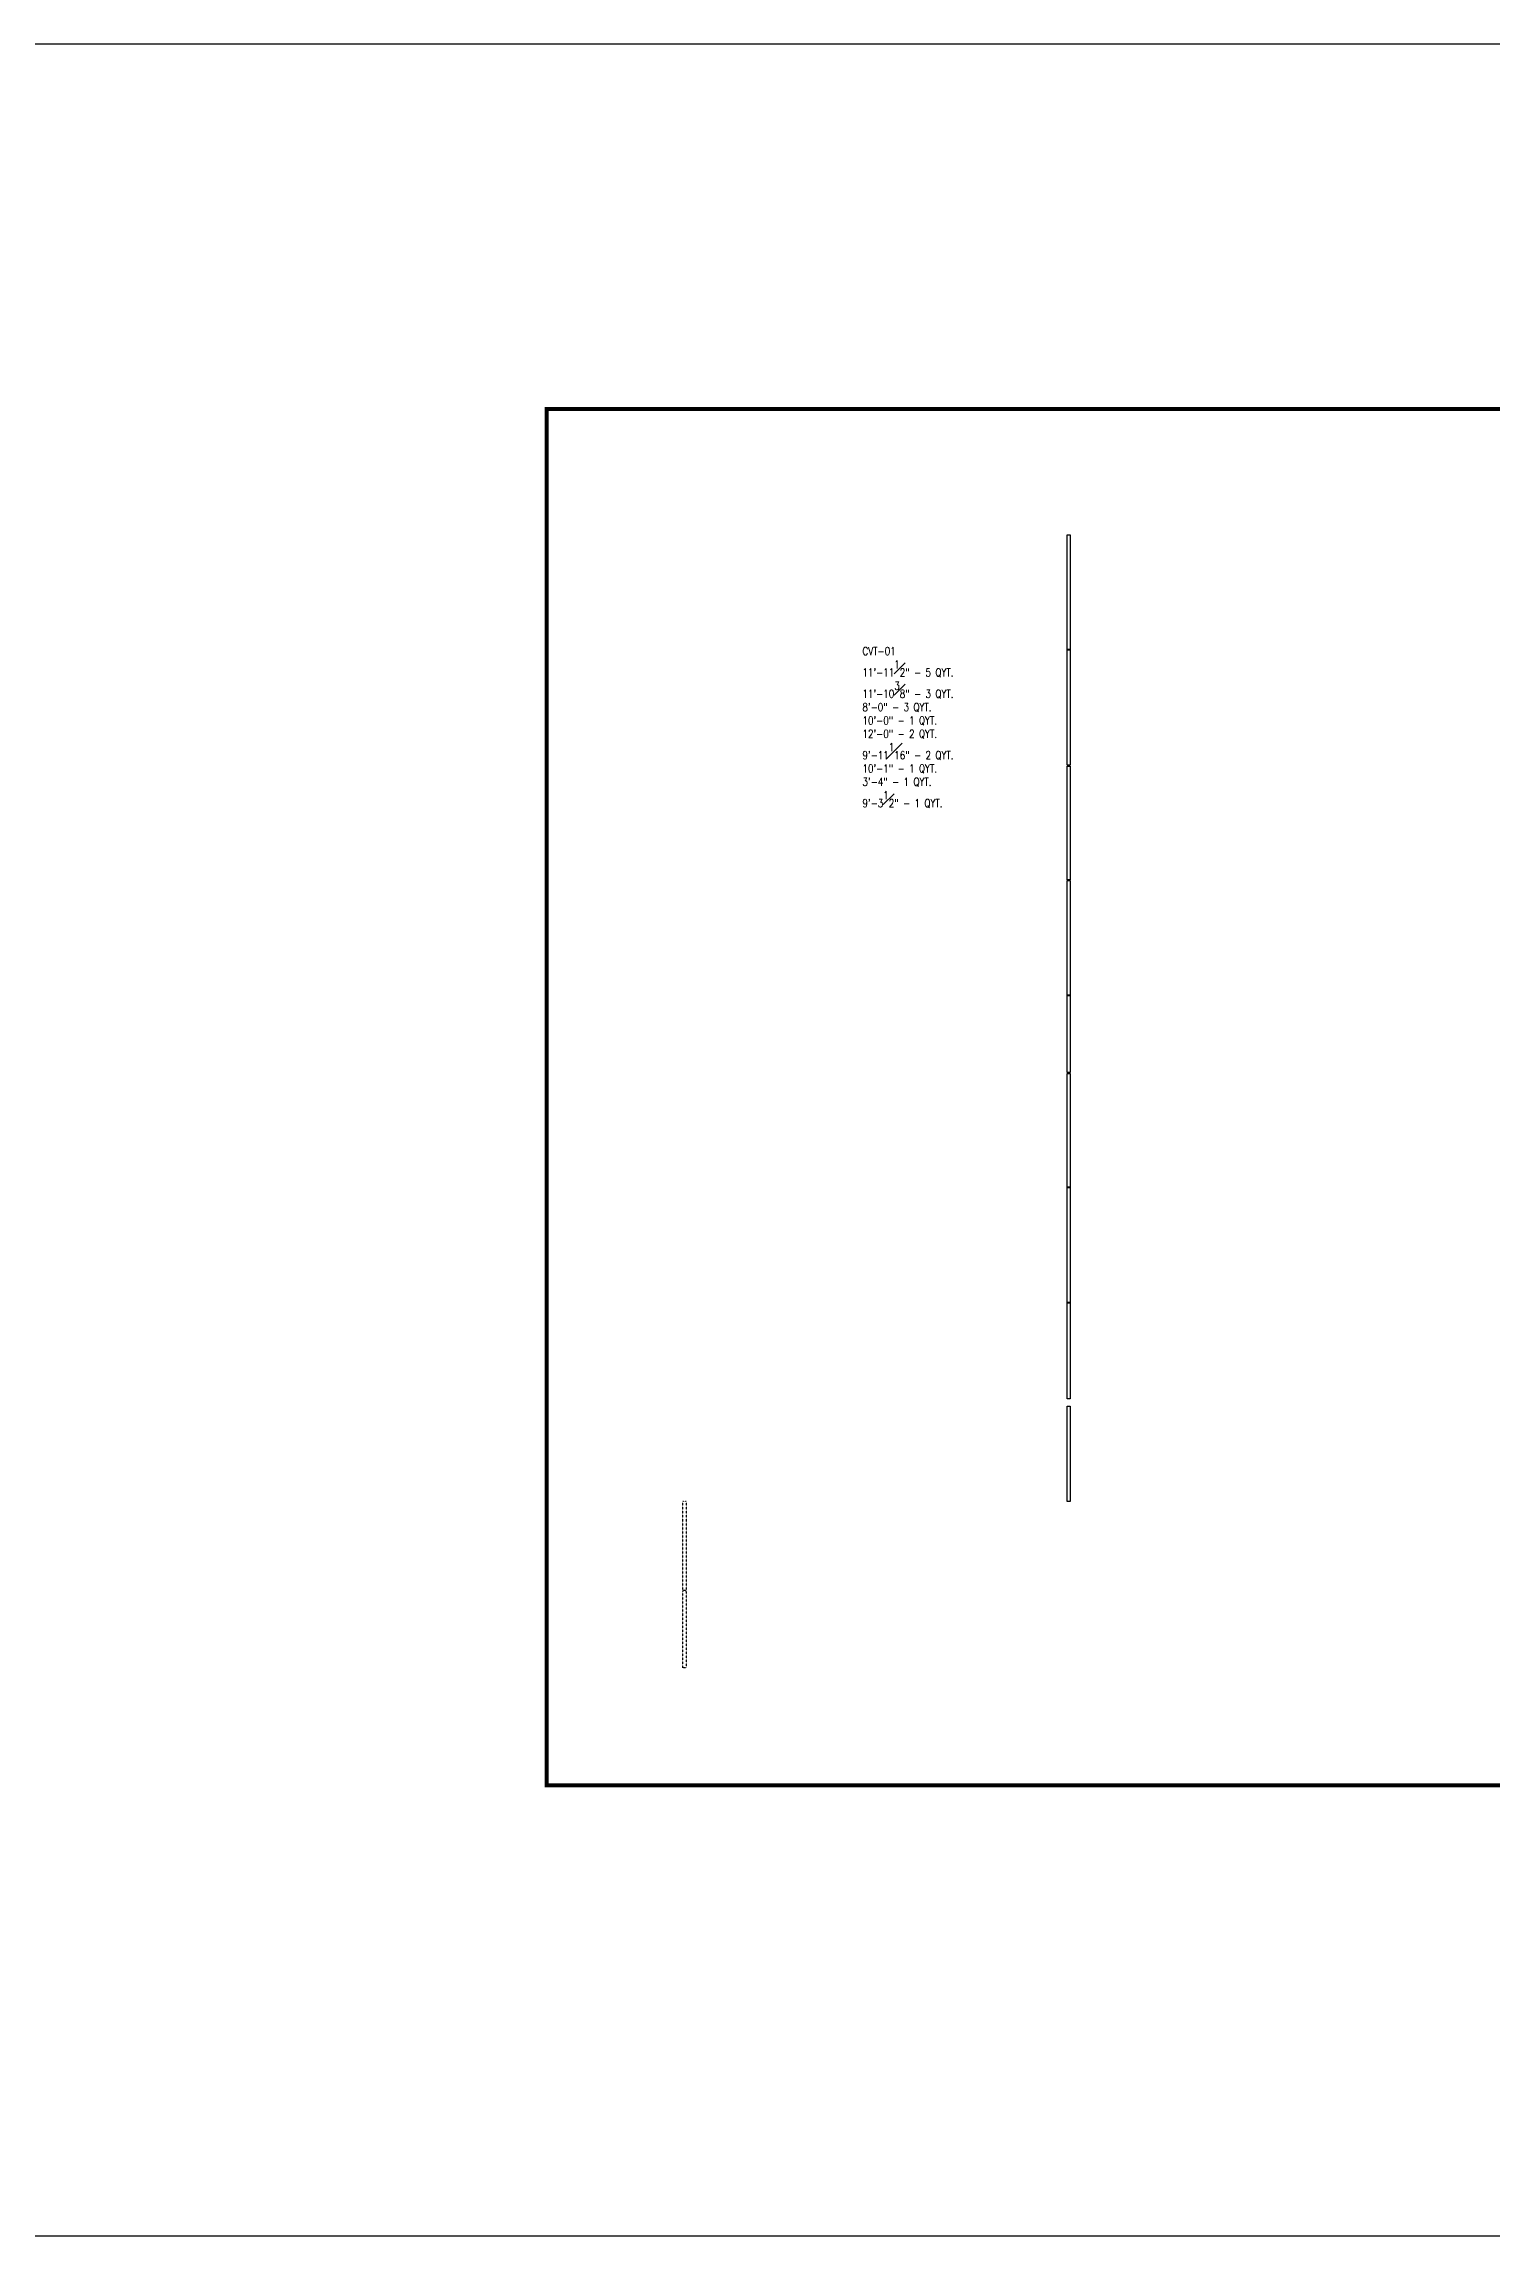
# Model space of a CAD drawing. Header units: inches. Extents: x 0 to 14480, y -2602 to 2880.
# Drawn here: x 3618 to 5427, y 0 to 2740 of the extents above; entities that cross this region are included whole.
import ezdxf

# ---------------------------------------------------------------- set-up
doc = ezdxf.new("R2010")
doc.units = ezdxf.units.IN
doc.header["$MEASUREMENT"] = 0
doc.linetypes.add('NBK_Hidden', pattern=[0.125, 0.083333, -0.041667])
doc.layers.add('!Extrusion', color=140, linetype='Continuous', lineweight=25)
doc.styles.add('Romans', font='romans.shx', dxfattribs={"width": 0.8})

# ---------------------------------------------------------------- blocks, each defined once
blk = doc.blocks.new('EAST-01')
at = {"layer": '!Extrusion', "color": 5}
for points in [[(-222.8, 4113.9), (-226.8, 4113.9), (-226.8, 4257.4), (-226.1, 4257.4, 1), (-225.9, 4257.4), (-222.8, 4257.4)], [(-222.8, 3681.9), (-226.8, 3681.9), (-226.8, 3825.4), (-226.1, 3825.4, 1), (-225.9, 3825.4), (-222.8, 3825.4)], [(-222.8, 3297.9), (-226.8, 3297.9), (-226.8, 3441.4), (-226.1, 3441.4, 1), (-225.9, 3441.4), (-222.8, 3441.4)]]:
    blk.add_lwpolyline(points, format="xyb", close=True, dxfattribs=at)
at = {"layer": '!Extrusion', "color": 30}
blk.add_lwpolyline([(-222.8, 3969.4), (-226.8, 3969.4), (-226.8, 4113.4), (-226.1, 4113.4, 1), (-225.9, 4113.4), (-222.8, 4113.4)], format="xyb", close=True, dxfattribs=at)
at = {"layer": '!Extrusion', "color": 140}
for points in [[(-222.8, 3825.9), (-226.8, 3825.9), (-226.8, 3968.2), (-226.1, 3968.2, 1), (-225.9, 3968.2), (-222.8, 3968.2)], [(-222.8, 3441.9), (-226.8, 3441.9), (-226.8, 3584.2), (-226.1, 3584.2, 1), (-225.9, 3584.2), (-222.8, 3584.2)]]:
    blk.add_lwpolyline(points, format="xyb", close=True, dxfattribs=at)
at = {"layer": '!Extrusion', "color": 4}
blk.add_lwpolyline([(-222.8, 3585.4), (-226.8, 3585.4), (-226.8, 3681.4), (-226.1, 3681.4, 1), (-225.9, 3681.4), (-222.8, 3681.4)], format="xyb", close=True, dxfattribs=at)
at = {"layer": '!Extrusion', "color": 2}
blk.add_lwpolyline([(-222.8, 3177.4), (-226.8, 3177.4), (-226.8, 3297.4), (-226.1, 3297.4, 1), (-225.9, 3297.4), (-222.8, 3297.4)], format="xyb", close=True, dxfattribs=at)
at = {"layer": '!Extrusion', "color": 182, "linetype": 'NBK_Hidden'}
blk.add_lwpolyline([(-706.9, 3049.4), (-702.9, 3049.4), (-702.9, 2937.9), (-706.9, 2937.9)], close=True, dxfattribs=at)
at = {"layer": '!Extrusion', "color": 4, "linetype": 'NBK_Hidden'}
blk.add_lwpolyline([(-706.9, 2937.4), (-702.9, 2937.4), (-702.9, 2841.4), (-706.9, 2841.4)], close=True, dxfattribs=at)
at = {"color": 84}
blk.add_lwpolyline([(-222.8, 3049.2), (-226.8, 3049.2), (-226.8, 3168.2), (-226.1, 3168.2, 1), (-225.9, 3168.2), (-222.8, 3168.2)], format="xyb", close=True, dxfattribs=at)

msp = doc.modelspace()

# ---------------------------------------------------------------- linework, layer by layer
at = {"color": 4}
msp.add_lwpolyline([(0, 2740), (14480, 2740), (14480, 0), (0, 0)], close=True, dxfattribs=at)
at = {"color": 3, "const_width": 5}
msp.add_lwpolyline([(4246.9, 2283.6), (6706.9, 2283.6), (6706.9, 563.6), (4246.9, 563.6)], close=True, dxfattribs=at)

# ---------------------------------------------------------------- block references
msp.add_blockref('EAST-01', (5124.1, -2130.9))

# ---------------------------------------------------------------- texts
at = {"insert": (4641.6, 1986), "char_height": 10, "width": 178, "attachment_point": 1, "style": 'Romans'}
msp.add_mtext('{\\C3;CVT-01}\\P{\\C5;{{\\l}}11\'-11\\S1#2;"{{\\L}}} - 5 QYT.\\P{\\C140;{{\\l}}11\'-10\\S3#8;"{{\\L}}} - 3 QYT.\\P{\\C4;8\'-0"} - 3 QYT.{\\C2;\\P10\'-0"} - 1 QYT.\\P{\\C30;12\'-0"} - 2 QYT.\\P{\\C84;{{\\l}}9\'-11\\S1#16;"{{\\L}}} - 2 QYT.\\P{\\C116;10\'-1"} - 1 QYT.\\P{\\C44;{{\\l}}3\'-4"{{\\L}}} - 1 QYT.\\P{\\C182;{{\\l}}9\'-3\\S1#2;"{{\\L}}} - 1 QYT.\\C235;\\P', dxfattribs=at)

doc.saveas('drawing.dxf')
